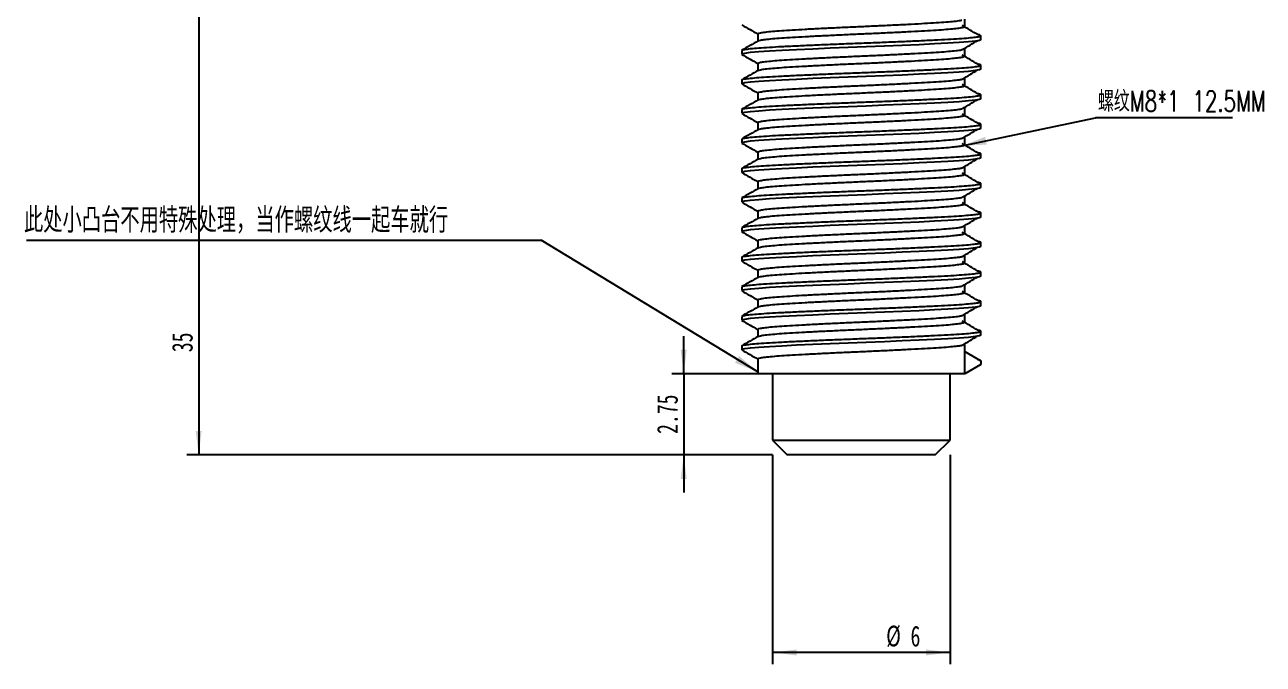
# Model space of a CAD drawing. Header units: millimetres. Extents: x 0 to 1189, y 0 to 841.
# Drawn here: x 217.9 to 427.3, y 375.4 to 483.6 of the extents above; entities that cross this region are included whole.
import ezdxf

# ---------------------------------------------------------------- set-up
doc = ezdxf.new("R2010")
doc.units = ezdxf.units.MM
doc.layers.add('10', color=7, linetype='Continuous')
doc.styles.add('SLDTEXTSTYLE0', font='TXT', dxfattribs={"width": 0.7, "bigfont": 'bigfont'})
doc.styles.add('SLDTEXTSTYLE5', font='TXT', dxfattribs={"width": 0.7})
doc.dimstyles.new('SLDDIMSTYLE0', dxfattribs={"dimtxt": 3.5, "dimasz": 4.08, "dimexe": 0, "dimexo": 0.0625, "dimgap": 0.875, "dimtad": 2, "dimlfac": 0.2, "dimrnd": 1e-09, "dimzin": 12, "dimdsep": 46, "dimtxsty": 'SLDTEXTSTYLE5', "dimsah": 1, "dimcen": 0.09, "dimadec": 0, "dimazin": 3, "dimtfac": 1, "dimtofl": 0, "dimtmove": 0, "dimatfit": 3, "dimfxl": 0, "dimfrac": 2, "dimtolj": 1, "dimtzin": 12, "dimarcsym": 0})
doc.dimstyles.new('SLDDIMSTYLE1', dxfattribs={"dimtxt": 3.5, "dimasz": 4.08, "dimexe": 0, "dimexo": 0.0625, "dimgap": 0.875, "dimtad": 2, "dimlfac": 0.2, "dimrnd": 1e-09, "dimzin": 12, "dimdsep": 46, "dimtxsty": 'SLDTEXTSTYLE5', "dimsah": 1, "dimcen": 0.09, "dimadec": 0, "dimazin": 3, "dimtfac": 1, "dimtmove": 0, "dimatfit": 0, "dimfxl": 0, "dimfrac": 2, "dimtolj": 1, "dimtzin": 12, "dimarcsym": 0})
doc.dimstyles.new('SLDDIMSTYLE3', dxfattribs={"dimtxt": 0.18, "dimasz": 4.08, "dimexe": 0, "dimexo": 0.0625, "dimgap": 0, "dimtad": 0, "dimtih": 1, "dimtoh": 1, "dimdec": 0, "dimrnd": 1e-09, "dimzin": 0, "dimdsep": 46, "dimtxsty": 'Standard', "dimsah": 1, "dimcen": 0.09, "dimadec": 0, "dimazin": 0, "dimtfac": 4.08, "dimtdec": 0, "dimtofl": 0, "dimtmove": 0, "dimatfit": 3, "dimfxl": 0, "dimfrac": 2, "dimtolj": 1, "dimtzin": 0, "dimarcsym": 0})

# ---------------------------------------------------------------- blocks, each defined once
blk = doc.blocks.new('_D')
at = {"layer": '10'}
for p, q in [((344.32, 410.84), (344.32, 375.43)), ((374.32, 410.84), (374.32, 375.43)), ((374.32, 377.43), (344.32, 377.43))]:
    blk.add_line(p, q, dxfattribs=at)
for points in [[(344.32, 377.43), (348.4, 376.92), (348.4, 377.94)], [(374.32, 377.43), (370.24, 377.94), (370.24, 376.92)]]:
    blk.add_solid(points, dxfattribs=at)
at = {"layer": '10', "char_height": 3.5, "attachment_point": 1, "style": 'SLDTEXTSTYLE5'}
for s, insert in [('%%c', (363.53, 381.96)), ('6', (367.64, 381.94))]:
    blk.add_mtext(s, dxfattribs=dict(at, insert=insert))
blk = doc.blocks.new('_D_1')
at = {"layer": '10'}
for p, q in [((329.32, 585.84), (245.32, 585.84)), ((247.32, 585.84), (247.32, 410.84)), ((344.32, 410.84), (245.32, 410.84))]:
    blk.add_line(p, q, dxfattribs=at)
for points in [[(247.32, 585.84), (246.81, 581.76), (247.82, 581.76)], [(247.32, 410.84), (247.82, 414.92), (246.81, 414.92)]]:
    blk.add_solid(points, dxfattribs=at)
at = {"layer": '10', "insert": (242.8, 428.23), "char_height": 3.5, "attachment_point": 1, "rotation": 90, "style": 'SLDTEXTSTYLE5'}
blk.add_mtext('35', dxfattribs=at)
blk = doc.blocks.new('_D_3')
at = {"layer": '10'}
for p, q in [((329.3, 424.59), (329.3, 430.94)), ((341.82, 424.59), (327.3, 424.59)), ((329.3, 424.59), (329.3, 410.84)), ((344.32, 410.84), (327.3, 410.84)), ((329.3, 410.84), (329.3, 404.49))]:
    blk.add_line(p, q, dxfattribs=at)
for points in [[(329.3, 424.59), (329.81, 428.67), (328.79, 428.67)], [(329.3, 410.84), (328.79, 406.76), (329.81, 406.76)]]:
    blk.add_solid(points, dxfattribs=at)
at = {"layer": '10', "insert": (324.79, 414.4), "char_height": 3.5, "attachment_point": 1, "rotation": 90, "style": 'SLDTEXTSTYLE5'}
blk.add_mtext('2.75', dxfattribs=at)
blk = doc.blocks.new('SW_NOTE_0')
at = {"layer": '10', "color": 0}
blk.add_line((23.21, 0), (0, 0), dxfattribs=at)
at = {"layer": '10', "color": 0, "insert": (0.44, 4.56), "char_height": 3.5, "attachment_point": 1, "style": 'SLDTEXTSTYLE0'}
blk.add_mtext('螺纹M8*1 12.5MM', dxfattribs=at)
blk = doc.blocks.new('SW_NOTE_0_3')
at = {"layer": '10', "color": 0}
blk.add_line((-86.98, 0), (0, 0), dxfattribs=at)
at = {"layer": '10', "color": 0, "insert": (-87.44, 5.46), "char_height": 4.2333, "attachment_point": 1, "style": 'SLDTEXTSTYLE0'}
blk.add_mtext('此处小凸台不用特殊处理，当作螺纹线一起车就行', dxfattribs=at)

msp = doc.modelspace()

# ---------------------------------------------------------------- linework, layer by layer
at = {"color": 7, "linetype": 'Continuous', "lineweight": 25}
for p, q in [((376.815, 483.343), (376.815, 484.593)), ((341.815, 482.093), (341.815, 480.872)), ((379.522, 481.155), (379.522, 481.78)), ((379.522, 481.155), (379.522, 481.78)), ((376.815, 478.343), (376.815, 479.593)), ((339.109, 479.28), (339.109, 478.655)), ((341.815, 477.093), (341.815, 475.872)), ((379.522, 476.155), (379.522, 476.78)), ((379.522, 476.155), (379.522, 476.78)), ((339.109, 474.28), (339.109, 473.655)), ((376.815, 473.343), (376.815, 474.593)), ((341.815, 472.093), (341.815, 470.872)), ((379.522, 471.155), (379.522, 471.78)), ((379.522, 471.155), (379.522, 471.78)), ((339.109, 469.28), (339.109, 468.655)), ((376.815, 468.343), (376.815, 469.593)), ((341.815, 467.093), (341.815, 465.872)), ((379.522, 466.155), (379.522, 466.78)), ((379.522, 466.155), (379.522, 466.78)), ((339.109, 464.28), (339.109, 463.655)), ((376.815, 463.343), (376.815, 464.593)), ((341.815, 462.093), (341.815, 460.872)), ((379.522, 461.155), (379.522, 461.78)), ((379.522, 461.155), (379.522, 461.78)), ((339.109, 459.28), (339.109, 458.655)), ((376.815, 458.343), (376.815, 459.593)), ((341.815, 457.093), (341.815, 455.872)), ((379.522, 456.155), (379.522, 456.78)), ((379.522, 456.155), (379.522, 456.78)), ((339.109, 454.28), (339.109, 453.655)), ((376.815, 453.343), (376.815, 454.593)), ((341.815, 452.093), (341.815, 450.872)), ((379.522, 451.155), (379.522, 451.78)), ((379.522, 451.155), (379.522, 451.78)), ((339.109, 449.28), (339.109, 448.655)), ((376.815, 448.343), (376.815, 449.593)), ((341.815, 447.093), (341.815, 445.872)), ((379.522, 446.155), (379.522, 446.78)), ((379.522, 446.155), (379.522, 446.78)), ((339.109, 444.28), (339.109, 443.655)), ((376.815, 443.343), (376.815, 444.593)), ((341.815, 442.093), (341.815, 440.872)), ((379.522, 441.155), (379.522, 441.78)), ((379.522, 441.155), (379.522, 441.78)), ((339.109, 439.28), (339.109, 438.655)), ((376.815, 438.343), (376.815, 439.593)), ((341.815, 437.093), (341.815, 435.872)), ((379.522, 436.155), (379.522, 436.78)), ((379.522, 436.155), (379.522, 436.78)), ((339.109, 434.28), (339.109, 433.655)), ((376.815, 433.343), (376.815, 434.593)), ((341.815, 432.093), (341.815, 430.872)), ((379.522, 431.155), (379.522, 431.78)), ((379.522, 431.155), (379.522, 431.78)), ((339.109, 429.28), (339.109, 428.655)), ((376.815, 428.343), (376.815, 429.593)), ((341.815, 427.093), (341.815, 424.593)), ((376.815, 428.343), (379.522, 426.78)), ((376.815, 424.593), (376.815, 428.343)), ((379.522, 426.155), (376.815, 424.593)), ((379.522, 426.78), (379.522, 426.155)), ((376.815, 424.593), (341.815, 424.593)), ((344.315, 424.593), (344.315, 413.343)), ((374.315, 413.343), (374.315, 424.593)), ((344.315, 413.343), (346.815, 410.843)), ((344.315, 413.343), (374.315, 413.343)), ((371.815, 410.843), (374.315, 413.343)), ((371.815, 410.843), (346.815, 410.843))]:
    msp.add_line(p, q, dxfattribs=at)
at = {"color": 7, "linetype": 'Continuous', "lineweight": 25, "flags": 128}
for points in [[(339.166, 478.655), (339.171, 478.715), (339.648, 478.837), (340.599, 478.963), (342.001, 479.089), (343.795, 479.211), (345.912, 479.326), (348.369, 479.447), (351.121, 479.572), (354.075, 479.699), (357.124, 479.822), (360.164, 479.937), (363.22, 480.057), (366.229, 480.182), (369.082, 480.309), (371.679, 480.432), (373.942, 480.548), (375.884, 480.667), (377.467, 480.792), (378.622, 480.919), (379.309, 481.043), (379.522, 481.155), (379.522, 481.155)], [(339.166, 473.655), (339.171, 473.715), (339.648, 473.837), (340.599, 473.963), (342.001, 474.089), (343.795, 474.211), (345.912, 474.326), (348.369, 474.447), (351.121, 474.572), (354.075, 474.699), (357.124, 474.822), (360.164, 474.937), (363.22, 475.057), (366.229, 475.182), (369.082, 475.309), (371.679, 475.432), (373.942, 475.548), (375.884, 475.667), (377.467, 475.792), (378.622, 475.919), (379.309, 476.043), (379.522, 476.155), (379.522, 476.155)], [(339.166, 468.655), (339.171, 468.715), (339.648, 468.837), (340.599, 468.963), (342.001, 469.089), (343.795, 469.211), (345.912, 469.326), (348.369, 469.447), (351.121, 469.572), (354.075, 469.699), (357.124, 469.822), (360.164, 469.937), (363.22, 470.057), (366.229, 470.182), (369.082, 470.309), (371.679, 470.432), (373.942, 470.548), (375.884, 470.667), (377.467, 470.792), (378.622, 470.919), (379.309, 471.043), (379.522, 471.155), (379.522, 471.155)], [(339.166, 463.655), (339.171, 463.715), (339.648, 463.837), (340.599, 463.963), (342.001, 464.089), (343.795, 464.211), (345.912, 464.326), (348.369, 464.447), (351.121, 464.572), (354.075, 464.699), (357.124, 464.822), (360.164, 464.937), (363.22, 465.057), (366.229, 465.182), (369.082, 465.309), (371.679, 465.432), (373.942, 465.548), (375.884, 465.667), (377.467, 465.792), (378.622, 465.919), (379.309, 466.043), (379.522, 466.155), (379.522, 466.155)], [(339.166, 458.655), (339.171, 458.715), (339.648, 458.837), (340.599, 458.963), (342.001, 459.089), (343.795, 459.211), (345.912, 459.326), (348.369, 459.447), (351.121, 459.572), (354.075, 459.699), (357.124, 459.822), (360.164, 459.937), (363.22, 460.057), (366.229, 460.182), (369.082, 460.309), (371.679, 460.432), (373.942, 460.548), (375.884, 460.667), (377.467, 460.792), (378.622, 460.919), (379.309, 461.043), (379.522, 461.155), (379.522, 461.155)], [(339.166, 453.655), (339.171, 453.715), (339.648, 453.837), (340.599, 453.963), (342.001, 454.089), (343.795, 454.211), (345.912, 454.326), (348.369, 454.447), (351.121, 454.572), (354.075, 454.699), (357.124, 454.822), (360.164, 454.937), (363.22, 455.057), (366.229, 455.182), (369.082, 455.309), (371.679, 455.432), (373.942, 455.548), (375.884, 455.667), (377.467, 455.792), (378.622, 455.919), (379.309, 456.043), (379.522, 456.155), (379.522, 456.155)], [(339.166, 448.655), (339.171, 448.715), (339.648, 448.837), (340.599, 448.963), (342.001, 449.089), (343.795, 449.211), (345.912, 449.326), (348.369, 449.447), (351.121, 449.572), (354.075, 449.699), (357.124, 449.822), (360.164, 449.937), (363.22, 450.057), (366.229, 450.182), (369.082, 450.309), (371.679, 450.432), (373.942, 450.548), (375.884, 450.667), (377.467, 450.792), (378.622, 450.919), (379.309, 451.043), (379.522, 451.155), (379.522, 451.155)], [(339.166, 443.655), (339.171, 443.715), (339.648, 443.837), (340.599, 443.963), (342.001, 444.089), (343.795, 444.211), (345.912, 444.326), (348.369, 444.447), (351.121, 444.572), (354.075, 444.699), (357.124, 444.822), (360.164, 444.937), (363.22, 445.057), (366.229, 445.182), (369.082, 445.309), (371.679, 445.432), (373.942, 445.548), (375.884, 445.667), (377.467, 445.792), (378.622, 445.919), (379.309, 446.043), (379.522, 446.155), (379.522, 446.155)], [(339.166, 438.655), (339.171, 438.715), (339.648, 438.837), (340.599, 438.963), (342.001, 439.089), (343.795, 439.211), (345.912, 439.326), (348.369, 439.447), (351.121, 439.572), (354.075, 439.699), (357.124, 439.822), (360.164, 439.937), (363.22, 440.057), (366.229, 440.182), (369.082, 440.309), (371.679, 440.432), (373.942, 440.548), (375.884, 440.667), (377.467, 440.792), (378.622, 440.919), (379.309, 441.043), (379.522, 441.155), (379.522, 441.155)], [(339.166, 433.655), (339.171, 433.715), (339.648, 433.837), (340.599, 433.963), (342.001, 434.089), (343.795, 434.211), (345.912, 434.326), (348.369, 434.447), (351.121, 434.572), (354.075, 434.699), (357.124, 434.822), (360.164, 434.937), (363.22, 435.057), (366.229, 435.182), (369.082, 435.309), (371.679, 435.432), (373.942, 435.548), (375.884, 435.667), (377.467, 435.792), (378.622, 435.919), (379.309, 436.043), (379.522, 436.155), (379.522, 436.155)], [(339.166, 428.655), (339.171, 428.715), (339.648, 428.837), (340.599, 428.963), (342.001, 429.089), (343.795, 429.211), (345.912, 429.326), (348.369, 429.447), (351.121, 429.572), (354.075, 429.699), (357.124, 429.822), (360.164, 429.937), (363.22, 430.057), (366.229, 430.182), (369.082, 430.309), (371.679, 430.432), (373.942, 430.548), (375.884, 430.667), (377.467, 430.792), (378.622, 430.919), (379.309, 431.043), (379.522, 431.155), (379.522, 431.155)]]:
    msp.add_lwpolyline(points, dxfattribs=at)
at = {"color": 7, "linetype": 'Continuous', "lineweight": 25}
for points, knots in [([(339.151, 483.606), (339.604, 483.344), (340.492, 482.83), (341.38, 482.316), (341.815, 482.064)], [0, 0, 0, 0, 0.50927389, 1, 1, 1, 1]), ([(341.865, 482.093), (341.856, 482.113), (341.83, 482.171), (342.23, 482.274), (343.038, 482.4), (344.256, 482.526), (345.812, 482.649), (347.672, 482.763), (349.808, 482.884), (352.192, 483.01), (354.75, 483.136), (357.393, 483.26), (360.063, 483.374), (362.723, 483.494), (365.33, 483.62), (367.801, 483.746), (370.051, 483.87), (372.035, 483.986), (373.734, 484.105), (375.087, 484.229), (375.968, 484.335), (376.235, 484.396), (376.321, 484.416)], [0, 0, 0, 0, 0.0268527, 0.0793711, 0.1325476, 0.1857499, 0.2383433, 0.2899804, 0.3423791, 0.3955095, 0.4487426, 0.5014415, 0.5531271, 0.6053976, 0.6584729, 0.7117275, 0.7645234, 0.8162937, 0.8684279, 0.9214389, 0.9747058, 1, 1, 1, 1]), ([(339.17, 479.33), (339.17, 479.333), (339.167, 479.376), (339.604, 479.462), (340.516, 479.588), (341.928, 479.714), (343.723, 479.836), (345.872, 479.951), (348.338, 480.072), (351.09, 480.197), (354.044, 480.324), (357.095, 480.447), (360.179, 480.562), (363.25, 480.682), (366.26, 480.807), (369.113, 480.934), (371.711, 481.058), (374.003, 481.173), (375.959, 481.292), (377.543, 481.417), (378.696, 481.544), (379.379, 481.666), (379.581, 481.782), (379.455, 481.875), (379.086, 481.935), (378.97, 481.954)], [0, 0, 0, 0, 0.0040824, 0.0505105, 0.0975198, 0.1445518, 0.1910463, 0.2366961, 0.2830184, 0.3299871, 0.3770463, 0.4236339, 0.4693265, 0.5155357, 0.5624556, 0.6095339, 0.656207, 0.7019745, 0.7480633, 0.7949264, 0.8420156, 0.8887665, 0.9328303, 0.9787474, 1, 1, 1, 1]), ([(341.869, 480.9), (341.869, 480.901), (341.87, 480.941), (342.247, 481.024), (343.033, 481.15), (344.257, 481.276), (345.811, 481.399), (347.672, 481.513), (349.808, 481.634), (352.192, 481.76), (354.75, 481.886), (357.393, 482.01), (360.063, 482.124), (362.723, 482.244), (365.33, 482.37), (367.801, 482.496), (370.051, 482.62), (372.036, 482.736), (373.73, 482.854), (375.102, 482.98), (376.096, 483.106), (376.706, 483.229), (376.78, 483.306), (376.815, 483.343)], [0, 0, 0, 0, 0.00112067, 0.05105451, 0.10161416, 0.15219819, 0.20220344, 0.25129939, 0.30111938, 0.35163519, 0.40224852, 0.4523541, 0.50149614, 0.55119432, 0.60165764, 0.65229149, 0.70248915, 0.75171181, 0.80128035, 0.85168256, 0.90232815, 0.95260955, 1, 1, 1, 1]), ([(379.028, 481.954), (378.585, 482.215), (377.699, 482.737), (376.814, 483.259), (376.371, 483.52)], [0, 0, 0, 0, 0.5000124, 1, 1, 1, 1]), ([(341.864, 480.9), (341.412, 480.638), (340.508, 480.115), (339.604, 479.591), (339.151, 479.33)], [0, 0, 0, 0, 0.4999353, 1, 1, 1, 1]), ([(341.865, 477.093), (341.856, 477.113), (341.83, 477.171), (342.23, 477.274), (343.038, 477.4), (344.256, 477.526), (345.812, 477.649), (347.672, 477.763), (349.808, 477.884), (352.192, 478.01), (354.75, 478.136), (357.393, 478.26), (360.063, 478.374), (362.723, 478.494), (365.33, 478.62), (367.801, 478.746), (370.051, 478.87), (372.035, 478.986), (373.734, 479.105), (375.087, 479.229), (375.968, 479.335), (376.235, 479.396), (376.321, 479.416)], [0, 0, 0, 0, 0.0268527, 0.0793711, 0.1325476, 0.1857499, 0.2383433, 0.2899804, 0.3423791, 0.3955095, 0.4487426, 0.5014415, 0.5531271, 0.6053976, 0.6584729, 0.7117275, 0.7645234, 0.8162937, 0.8684279, 0.9214389, 0.9747058, 1, 1, 1, 1]), ([(376.371, 479.416), (376.814, 479.677), (377.699, 480.199), (378.585, 480.721), (379.028, 480.982)], [0, 0, 0, 0, 0.4999876, 1, 1, 1, 1]), ([(339.151, 478.606), (339.604, 478.344), (340.492, 477.83), (341.38, 477.316), (341.815, 477.064)], [0, 0, 0, 0, 0.5092739, 1, 1, 1, 1]), ([(341.869, 475.9), (341.869, 475.901), (341.87, 475.941), (342.247, 476.024), (343.033, 476.15), (344.257, 476.276), (345.811, 476.399), (347.672, 476.513), (349.808, 476.634), (352.192, 476.76), (354.75, 476.886), (357.393, 477.01), (360.063, 477.124), (362.723, 477.244), (365.33, 477.37), (367.801, 477.496), (370.051, 477.62), (372.036, 477.736), (373.73, 477.854), (375.102, 477.98), (376.096, 478.106), (376.706, 478.229), (376.78, 478.306), (376.815, 478.343)], [0, 0, 0, 0, 0.00112067, 0.05105451, 0.10161416, 0.15219819, 0.20220344, 0.25129939, 0.30111938, 0.35163519, 0.40224852, 0.4523541, 0.50149614, 0.55119432, 0.60165764, 0.65229149, 0.70248915, 0.75171181, 0.80128035, 0.85168256, 0.90232815, 0.95260955, 1, 1, 1, 1]), ([(379.028, 476.954), (378.585, 477.215), (377.699, 477.737), (376.814, 478.259), (376.371, 478.52)], [0, 0, 0, 0, 0.5000124, 1, 1, 1, 1]), ([(341.864, 475.9), (341.412, 475.638), (340.508, 475.115), (339.604, 474.591), (339.151, 474.33)], [0, 0, 0, 0, 0.4999353, 1, 1, 1, 1]), ([(339.17, 474.33), (339.17, 474.333), (339.167, 474.376), (339.604, 474.462), (340.516, 474.588), (341.928, 474.714), (343.723, 474.836), (345.872, 474.951), (348.338, 475.072), (351.09, 475.197), (354.044, 475.324), (357.095, 475.447), (360.179, 475.562), (363.25, 475.682), (366.26, 475.807), (369.113, 475.934), (371.711, 476.058), (374.003, 476.173), (375.959, 476.292), (377.543, 476.417), (378.696, 476.544), (379.379, 476.666), (379.581, 476.782), (379.455, 476.875), (379.086, 476.935), (378.97, 476.954)], [0, 0, 0, 0, 0.0040824, 0.0505105, 0.0975198, 0.1445518, 0.1910463, 0.2366961, 0.2830184, 0.3299871, 0.3770463, 0.4236339, 0.4693265, 0.5155357, 0.5624556, 0.6095339, 0.656207, 0.7019745, 0.7480633, 0.7949264, 0.8420156, 0.8887665, 0.9328303, 0.9787474, 1, 1, 1, 1]), ([(376.371, 474.416), (376.814, 474.677), (377.699, 475.199), (378.585, 475.721), (379.028, 475.982)], [0, 0, 0, 0, 0.4999876, 1, 1, 1, 1]), ([(339.151, 473.606), (339.604, 473.344), (340.492, 472.83), (341.38, 472.316), (341.815, 472.064)], [0, 0, 0, 0, 0.5092739, 1, 1, 1, 1]), ([(341.865, 472.093), (341.856, 472.113), (341.83, 472.171), (342.23, 472.274), (343.038, 472.4), (344.256, 472.526), (345.812, 472.649), (347.672, 472.763), (349.808, 472.884), (352.192, 473.01), (354.75, 473.136), (357.393, 473.26), (360.063, 473.374), (362.723, 473.494), (365.33, 473.62), (367.801, 473.746), (370.051, 473.87), (372.035, 473.986), (373.734, 474.105), (375.087, 474.229), (375.968, 474.335), (376.235, 474.396), (376.321, 474.416)], [0, 0, 0, 0, 0.0268527, 0.0793711, 0.1325476, 0.1857499, 0.2383433, 0.2899804, 0.3423791, 0.3955095, 0.4487426, 0.5014415, 0.5531271, 0.6053976, 0.6584729, 0.7117275, 0.7645234, 0.8162937, 0.8684279, 0.9214389, 0.9747058, 1, 1, 1, 1]), ([(341.869, 470.9), (341.869, 470.901), (341.87, 470.941), (342.247, 471.024), (343.033, 471.15), (344.257, 471.276), (345.811, 471.399), (347.672, 471.513), (349.808, 471.634), (352.192, 471.76), (354.75, 471.886), (357.393, 472.01), (360.063, 472.124), (362.723, 472.244), (365.33, 472.37), (367.801, 472.496), (370.051, 472.62), (372.036, 472.736), (373.73, 472.854), (375.102, 472.98), (376.096, 473.106), (376.706, 473.229), (376.78, 473.306), (376.815, 473.343)], [0, 0, 0, 0, 0.00112067, 0.05105451, 0.10161416, 0.15219819, 0.20220344, 0.25129939, 0.30111938, 0.35163519, 0.40224852, 0.4523541, 0.50149614, 0.55119432, 0.60165764, 0.65229149, 0.70248915, 0.75171181, 0.80128035, 0.85168256, 0.90232815, 0.95260955, 1, 1, 1, 1]), ([(379.028, 471.954), (378.585, 472.215), (377.699, 472.737), (376.814, 473.259), (376.371, 473.52)], [0, 0, 0, 0, 0.5000124, 1, 1, 1, 1]), ([(339.17, 469.33), (339.17, 469.333), (339.167, 469.376), (339.604, 469.462), (340.516, 469.588), (341.928, 469.714), (343.723, 469.836), (345.872, 469.951), (348.338, 470.072), (351.09, 470.197), (354.044, 470.324), (357.095, 470.447), (360.179, 470.562), (363.25, 470.682), (366.26, 470.807), (369.113, 470.934), (371.711, 471.058), (374.003, 471.173), (375.959, 471.292), (377.543, 471.417), (378.696, 471.544), (379.379, 471.666), (379.581, 471.782), (379.455, 471.875), (379.086, 471.935), (378.97, 471.954)], [0, 0, 0, 0, 0.0040824, 0.0505105, 0.0975198, 0.1445518, 0.1910463, 0.2366961, 0.2830184, 0.3299871, 0.3770463, 0.4236339, 0.4693265, 0.5155357, 0.5624556, 0.6095339, 0.656207, 0.7019745, 0.7480633, 0.7949264, 0.8420156, 0.8887665, 0.9328303, 0.9787474, 1, 1, 1, 1]), ([(341.864, 470.9), (341.412, 470.638), (340.508, 470.115), (339.604, 469.591), (339.151, 469.33)], [0, 0, 0, 0, 0.4999353, 1, 1, 1, 1]), ([(341.865, 467.093), (341.856, 467.113), (341.83, 467.171), (342.23, 467.274), (343.038, 467.4), (344.256, 467.526), (345.812, 467.649), (347.672, 467.763), (349.808, 467.884), (352.192, 468.01), (354.75, 468.136), (357.393, 468.26), (360.063, 468.374), (362.723, 468.494), (365.33, 468.62), (367.801, 468.746), (370.051, 468.87), (372.035, 468.986), (373.734, 469.105), (375.087, 469.229), (375.968, 469.335), (376.235, 469.396), (376.321, 469.416)], [0, 0, 0, 0, 0.0268527, 0.0793711, 0.1325476, 0.1857499, 0.2383433, 0.2899804, 0.3423791, 0.3955095, 0.4487426, 0.5014415, 0.5531271, 0.6053976, 0.6584729, 0.7117275, 0.7645234, 0.8162937, 0.8684279, 0.9214389, 0.9747058, 1, 1, 1, 1]), ([(376.371, 469.416), (376.814, 469.677), (377.699, 470.199), (378.585, 470.721), (379.028, 470.982)], [0, 0, 0, 0, 0.4999876, 1, 1, 1, 1]), ([(339.151, 468.606), (339.604, 468.344), (340.492, 467.83), (341.38, 467.316), (341.815, 467.064)], [0, 0, 0, 0, 0.5092739, 1, 1, 1, 1]), ([(339.17, 464.33), (339.17, 464.333), (339.167, 464.376), (339.604, 464.462), (340.516, 464.588), (341.928, 464.714), (343.723, 464.836), (345.872, 464.951), (348.338, 465.072), (351.09, 465.197), (354.044, 465.324), (357.095, 465.447), (360.179, 465.562), (363.25, 465.682), (366.26, 465.807), (369.113, 465.934), (371.711, 466.058), (374.003, 466.173), (375.959, 466.292), (377.543, 466.417), (378.696, 466.544), (379.379, 466.666), (379.581, 466.782), (379.455, 466.875), (379.086, 466.935), (378.97, 466.954)], [0, 0, 0, 0, 0.0040824, 0.0505105, 0.0975198, 0.1445518, 0.1910463, 0.2366961, 0.2830184, 0.3299871, 0.3770463, 0.4236339, 0.4693265, 0.5155357, 0.5624556, 0.6095339, 0.656207, 0.7019745, 0.7480633, 0.7949264, 0.8420156, 0.8887665, 0.9328303, 0.9787474, 1, 1, 1, 1]), ([(341.869, 465.9), (341.869, 465.901), (341.87, 465.941), (342.247, 466.024), (343.033, 466.15), (344.257, 466.276), (345.811, 466.399), (347.672, 466.513), (349.808, 466.634), (352.192, 466.76), (354.75, 466.886), (357.393, 467.01), (360.063, 467.124), (362.723, 467.244), (365.33, 467.37), (367.801, 467.496), (370.051, 467.62), (372.036, 467.736), (373.73, 467.854), (375.102, 467.98), (376.096, 468.106), (376.706, 468.229), (376.78, 468.306), (376.815, 468.343)], [0, 0, 0, 0, 0.00112067, 0.05105451, 0.10161416, 0.15219819, 0.20220344, 0.25129939, 0.30111938, 0.35163519, 0.40224852, 0.4523541, 0.50149614, 0.55119432, 0.60165764, 0.65229149, 0.70248915, 0.75171181, 0.80128035, 0.85168256, 0.90232815, 0.95260955, 1, 1, 1, 1]), ([(379.028, 466.954), (378.585, 467.215), (377.699, 467.737), (376.814, 468.259), (376.371, 468.52)], [0, 0, 0, 0, 0.5000124, 1, 1, 1, 1]), ([(341.864, 465.9), (341.412, 465.638), (340.508, 465.115), (339.604, 464.591), (339.151, 464.33)], [0, 0, 0, 0, 0.4999353, 1, 1, 1, 1]), ([(376.371, 464.416), (376.814, 464.677), (377.699, 465.199), (378.585, 465.721), (379.028, 465.982)], [0, 0, 0, 0, 0.4999876, 1, 1, 1, 1]), ([(339.151, 463.606), (339.604, 463.344), (340.492, 462.83), (341.38, 462.316), (341.815, 462.064)], [0, 0, 0, 0, 0.5092739, 1, 1, 1, 1]), ([(341.865, 462.093), (341.856, 462.113), (341.83, 462.171), (342.23, 462.274), (343.038, 462.4), (344.256, 462.526), (345.812, 462.649), (347.672, 462.763), (349.808, 462.884), (352.192, 463.01), (354.75, 463.136), (357.393, 463.26), (360.063, 463.374), (362.723, 463.494), (365.33, 463.62), (367.801, 463.746), (370.051, 463.87), (372.035, 463.986), (373.734, 464.105), (375.087, 464.229), (375.968, 464.335), (376.235, 464.396), (376.321, 464.416)], [0, 0, 0, 0, 0.0268527, 0.0793711, 0.1325476, 0.1857499, 0.2383433, 0.2899804, 0.3423791, 0.3955095, 0.4487426, 0.5014415, 0.5531271, 0.6053976, 0.6584729, 0.7117275, 0.7645234, 0.8162937, 0.8684279, 0.9214389, 0.9747058, 1, 1, 1, 1]), ([(341.869, 460.9), (341.869, 460.901), (341.87, 460.941), (342.247, 461.024), (343.033, 461.15), (344.257, 461.276), (345.811, 461.399), (347.672, 461.513), (349.808, 461.634), (352.192, 461.76), (354.75, 461.886), (357.393, 462.01), (360.063, 462.124), (362.723, 462.244), (365.33, 462.37), (367.801, 462.496), (370.051, 462.62), (372.036, 462.736), (373.73, 462.854), (375.102, 462.98), (376.096, 463.106), (376.706, 463.229), (376.78, 463.306), (376.815, 463.343)], [0, 0, 0, 0, 0.00112067, 0.05105451, 0.10161416, 0.15219819, 0.20220344, 0.25129939, 0.30111938, 0.35163519, 0.40224852, 0.4523541, 0.50149614, 0.55119432, 0.60165764, 0.65229149, 0.70248915, 0.75171181, 0.80128035, 0.85168256, 0.90232815, 0.95260955, 1, 1, 1, 1]), ([(379.028, 461.954), (378.585, 462.215), (377.699, 462.737), (376.814, 463.259), (376.371, 463.52)], [0, 0, 0, 0, 0.5000124, 1, 1, 1, 1]), ([(341.864, 460.9), (341.412, 460.638), (340.508, 460.115), (339.604, 459.591), (339.151, 459.33)], [0, 0, 0, 0, 0.4999353, 1, 1, 1, 1]), ([(339.17, 459.33), (339.17, 459.333), (339.167, 459.376), (339.604, 459.462), (340.516, 459.588), (341.928, 459.714), (343.723, 459.836), (345.872, 459.951), (348.338, 460.072), (351.09, 460.197), (354.044, 460.324), (357.095, 460.447), (360.179, 460.562), (363.25, 460.682), (366.26, 460.807), (369.113, 460.934), (371.711, 461.058), (374.003, 461.173), (375.959, 461.292), (377.543, 461.417), (378.696, 461.544), (379.379, 461.666), (379.581, 461.782), (379.455, 461.875), (379.086, 461.935), (378.97, 461.954)], [0, 0, 0, 0, 0.0040824, 0.0505105, 0.0975198, 0.1445518, 0.1910463, 0.2366961, 0.2830184, 0.3299871, 0.3770463, 0.4236339, 0.4693265, 0.5155357, 0.5624556, 0.6095339, 0.656207, 0.7019745, 0.7480633, 0.7949264, 0.8420156, 0.8887665, 0.9328303, 0.9787474, 1, 1, 1, 1]), ([(376.371, 459.416), (376.814, 459.677), (377.699, 460.199), (378.585, 460.721), (379.028, 460.982)], [0, 0, 0, 0, 0.4999876, 1, 1, 1, 1]), ([(339.151, 458.606), (339.604, 458.344), (340.492, 457.83), (341.38, 457.316), (341.815, 457.064)], [0, 0, 0, 0, 0.5092739, 1, 1, 1, 1]), ([(341.865, 457.093), (341.856, 457.113), (341.83, 457.171), (342.23, 457.274), (343.038, 457.4), (344.256, 457.526), (345.812, 457.649), (347.672, 457.763), (349.808, 457.884), (352.192, 458.01), (354.75, 458.136), (357.393, 458.26), (360.063, 458.374), (362.723, 458.494), (365.33, 458.62), (367.801, 458.746), (370.051, 458.87), (372.035, 458.986), (373.734, 459.105), (375.087, 459.229), (375.968, 459.335), (376.235, 459.396), (376.321, 459.416)], [0, 0, 0, 0, 0.02685271, 0.07937107, 0.13254764, 0.18574986, 0.23834333, 0.28998044, 0.34237906, 0.39550953, 0.44874255, 0.50144154, 0.55312713, 0.60539765, 0.6584729, 0.71172751, 0.76452335, 0.81629373, 0.86842789, 0.92143887, 0.97470583, 1, 1, 1, 1]), ([(379.028, 456.954), (378.585, 457.215), (377.699, 457.737), (376.814, 458.259), (376.371, 458.52)], [0, 0, 0, 0, 0.5000124, 1, 1, 1, 1]), ([(339.17, 454.33), (339.17, 454.333), (339.167, 454.376), (339.604, 454.462), (340.516, 454.588), (341.928, 454.714), (343.723, 454.836), (345.872, 454.951), (348.338, 455.072), (351.09, 455.197), (354.044, 455.324), (357.095, 455.447), (360.179, 455.562), (363.25, 455.682), (366.26, 455.807), (369.113, 455.934), (371.711, 456.058), (374.003, 456.173), (375.959, 456.292), (377.543, 456.417), (378.696, 456.544), (379.379, 456.666), (379.581, 456.782), (379.455, 456.875), (379.086, 456.935), (378.97, 456.954)], [0, 0, 0, 0, 0.0040824, 0.0505105, 0.0975198, 0.1445518, 0.1910463, 0.2366961, 0.2830184, 0.3299871, 0.3770463, 0.4236339, 0.4693265, 0.5155357, 0.5624556, 0.6095339, 0.656207, 0.7019745, 0.7480633, 0.7949264, 0.8420156, 0.8887665, 0.9328303, 0.9787474, 1, 1, 1, 1]), ([(341.869, 455.9), (341.869, 455.901), (341.87, 455.941), (342.247, 456.024), (343.033, 456.15), (344.257, 456.276), (345.811, 456.399), (347.672, 456.513), (349.808, 456.634), (352.192, 456.76), (354.75, 456.886), (357.393, 457.01), (360.063, 457.124), (362.723, 457.244), (365.33, 457.37), (367.801, 457.496), (370.051, 457.62), (372.036, 457.736), (373.73, 457.854), (375.102, 457.98), (376.096, 458.106), (376.706, 458.229), (376.78, 458.306), (376.815, 458.343)], [0, 0, 0, 0, 0.0011207, 0.0510545, 0.1016142, 0.1521982, 0.2022034, 0.2512994, 0.3011194, 0.3516352, 0.4022485, 0.4523541, 0.5014961, 0.5511943, 0.6016576, 0.6522915, 0.7024892, 0.7517118, 0.8012804, 0.8516826, 0.9023281, 0.9526096, 1, 1, 1, 1]), ([(341.864, 455.9), (341.412, 455.638), (340.508, 455.115), (339.604, 454.591), (339.151, 454.33)], [0, 0, 0, 0, 0.4999353, 1, 1, 1, 1]), ([(341.865, 452.093), (341.856, 452.113), (341.83, 452.171), (342.23, 452.274), (343.038, 452.4), (344.256, 452.526), (345.812, 452.649), (347.672, 452.763), (349.808, 452.884), (352.192, 453.01), (354.75, 453.136), (357.393, 453.26), (360.063, 453.374), (362.723, 453.494), (365.33, 453.62), (367.801, 453.746), (370.051, 453.87), (372.035, 453.986), (373.734, 454.105), (375.087, 454.229), (375.968, 454.335), (376.235, 454.396), (376.321, 454.416)], [0, 0, 0, 0, 0.0268527, 0.0793711, 0.1325476, 0.1857499, 0.2383433, 0.2899804, 0.3423791, 0.3955095, 0.4487426, 0.5014415, 0.5531271, 0.6053976, 0.6584729, 0.7117275, 0.7645234, 0.8162937, 0.8684279, 0.9214389, 0.9747058, 1, 1, 1, 1]), ([(376.371, 454.416), (376.814, 454.677), (377.699, 455.199), (378.585, 455.721), (379.028, 455.982)], [0, 0, 0, 0, 0.4999876, 1, 1, 1, 1]), ([(339.151, 453.606), (339.604, 453.344), (340.492, 452.83), (341.38, 452.316), (341.815, 452.064)], [0, 0, 0, 0, 0.5092739, 1, 1, 1, 1]), ([(341.869, 450.9), (341.869, 450.901), (341.87, 450.941), (342.247, 451.024), (343.033, 451.15), (344.257, 451.276), (345.811, 451.399), (347.672, 451.513), (349.808, 451.634), (352.192, 451.76), (354.75, 451.886), (357.393, 452.01), (360.063, 452.124), (362.723, 452.244), (365.33, 452.37), (367.801, 452.496), (370.051, 452.62), (372.036, 452.736), (373.73, 452.854), (375.102, 452.98), (376.096, 453.106), (376.706, 453.229), (376.78, 453.306), (376.815, 453.343)], [0, 0, 0, 0, 0.0011207, 0.0510545, 0.1016142, 0.1521982, 0.2022034, 0.2512994, 0.3011194, 0.3516352, 0.4022485, 0.4523541, 0.5014961, 0.5511943, 0.6016576, 0.6522915, 0.7024892, 0.7517118, 0.8012804, 0.8516826, 0.9023281, 0.9526096, 1, 1, 1, 1]), ([(379.028, 451.954), (378.585, 452.215), (377.699, 452.737), (376.814, 453.259), (376.371, 453.52)], [0, 0, 0, 0, 0.5000124, 1, 1, 1, 1]), ([(341.864, 450.9), (341.412, 450.638), (340.508, 450.115), (339.604, 449.591), (339.151, 449.33)], [0, 0, 0, 0, 0.4999353, 1, 1, 1, 1]), ([(339.17, 449.33), (339.17, 449.333), (339.167, 449.376), (339.604, 449.462), (340.516, 449.588), (341.928, 449.714), (343.723, 449.836), (345.872, 449.951), (348.338, 450.072), (351.09, 450.197), (354.044, 450.324), (357.095, 450.447), (360.179, 450.562), (363.25, 450.682), (366.26, 450.807), (369.113, 450.934), (371.711, 451.058), (374.003, 451.173), (375.959, 451.292), (377.543, 451.417), (378.696, 451.544), (379.379, 451.666), (379.581, 451.782), (379.455, 451.875), (379.086, 451.935), (378.97, 451.954)], [0, 0, 0, 0, 0.0040824, 0.0505105, 0.0975198, 0.1445518, 0.1910463, 0.2366961, 0.2830184, 0.3299871, 0.3770463, 0.4236339, 0.4693265, 0.5155357, 0.5624556, 0.6095339, 0.656207, 0.7019745, 0.7480633, 0.7949264, 0.8420156, 0.8887665, 0.9328303, 0.9787474, 1, 1, 1, 1]), ([(376.371, 449.416), (376.814, 449.677), (377.699, 450.199), (378.585, 450.721), (379.028, 450.982)], [0, 0, 0, 0, 0.4999876, 1, 1, 1, 1]), ([(339.151, 448.606), (339.604, 448.344), (340.492, 447.83), (341.38, 447.316), (341.815, 447.064)], [0, 0, 0, 0, 0.5092739, 1, 1, 1, 1]), ([(341.865, 447.093), (341.856, 447.113), (341.83, 447.171), (342.23, 447.274), (343.038, 447.4), (344.256, 447.526), (345.812, 447.649), (347.672, 447.763), (349.808, 447.884), (352.192, 448.01), (354.75, 448.136), (357.393, 448.26), (360.063, 448.374), (362.723, 448.494), (365.33, 448.62), (367.801, 448.746), (370.051, 448.87), (372.035, 448.986), (373.734, 449.105), (375.087, 449.229), (375.968, 449.335), (376.235, 449.396), (376.321, 449.416)], [0, 0, 0, 0, 0.0268527, 0.0793711, 0.1325476, 0.1857499, 0.2383433, 0.2899804, 0.3423791, 0.3955095, 0.4487426, 0.5014415, 0.5531271, 0.6053976, 0.6584729, 0.7117275, 0.7645234, 0.8162937, 0.8684279, 0.9214389, 0.9747058, 1, 1, 1, 1]), ([(341.869, 445.9), (341.869, 445.901), (341.87, 445.941), (342.247, 446.024), (343.033, 446.15), (344.257, 446.276), (345.811, 446.399), (347.672, 446.513), (349.808, 446.634), (352.192, 446.76), (354.75, 446.886), (357.393, 447.01), (360.063, 447.124), (362.723, 447.244), (365.33, 447.37), (367.801, 447.496), (370.051, 447.62), (372.036, 447.736), (373.73, 447.854), (375.102, 447.98), (376.096, 448.106), (376.706, 448.229), (376.78, 448.306), (376.815, 448.343)], [0, 0, 0, 0, 0.0011207, 0.0510545, 0.1016142, 0.1521982, 0.2022034, 0.2512994, 0.3011194, 0.3516352, 0.4022485, 0.4523541, 0.5014961, 0.5511943, 0.6016576, 0.6522915, 0.7024892, 0.7517118, 0.8012804, 0.8516826, 0.9023281, 0.9526096, 1, 1, 1, 1]), ([(379.028, 446.954), (378.585, 447.215), (377.699, 447.737), (376.814, 448.259), (376.371, 448.52)], [0, 0, 0, 0, 0.5000124, 1, 1, 1, 1]), ([(341.864, 445.9), (341.412, 445.638), (340.508, 445.115), (339.604, 444.591), (339.151, 444.33)], [0, 0, 0, 0, 0.4999353, 1, 1, 1, 1]), ([(339.17, 444.33), (339.17, 444.333), (339.167, 444.376), (339.604, 444.462), (340.516, 444.588), (341.928, 444.714), (343.723, 444.836), (345.872, 444.951), (348.338, 445.072), (351.09, 445.197), (354.044, 445.324), (357.095, 445.447), (360.179, 445.562), (363.25, 445.682), (366.26, 445.807), (369.113, 445.934), (371.711, 446.058), (374.003, 446.173), (375.959, 446.292), (377.543, 446.417), (378.696, 446.544), (379.379, 446.666), (379.581, 446.782), (379.455, 446.875), (379.086, 446.935), (378.97, 446.954)], [0, 0, 0, 0, 0.0040824, 0.0505105, 0.0975198, 0.1445518, 0.1910463, 0.2366961, 0.2830184, 0.3299871, 0.3770463, 0.4236339, 0.4693265, 0.5155357, 0.5624556, 0.6095339, 0.656207, 0.7019745, 0.7480633, 0.7949264, 0.8420156, 0.8887665, 0.9328303, 0.9787474, 1, 1, 1, 1]), ([(376.371, 444.416), (376.814, 444.677), (377.699, 445.199), (378.585, 445.721), (379.028, 445.982)], [0, 0, 0, 0, 0.4999876, 1, 1, 1, 1]), ([(341.865, 442.093), (341.856, 442.113), (341.83, 442.171), (342.23, 442.274), (343.038, 442.4), (344.256, 442.526), (345.812, 442.649), (347.672, 442.763), (349.808, 442.884), (352.192, 443.01), (354.75, 443.136), (357.393, 443.26), (360.063, 443.374), (362.723, 443.494), (365.33, 443.62), (367.801, 443.746), (370.051, 443.87), (372.035, 443.986), (373.734, 444.105), (375.087, 444.229), (375.968, 444.335), (376.235, 444.396), (376.321, 444.416)], [0, 0, 0, 0, 0.0268527, 0.0793711, 0.1325476, 0.1857499, 0.2383433, 0.2899804, 0.3423791, 0.3955095, 0.4487426, 0.5014415, 0.5531271, 0.6053976, 0.6584729, 0.7117275, 0.7645234, 0.8162937, 0.8684279, 0.9214389, 0.9747058, 1, 1, 1, 1]), ([(339.151, 443.606), (339.604, 443.344), (340.492, 442.83), (341.38, 442.316), (341.815, 442.064)], [0, 0, 0, 0, 0.5092739, 1, 1, 1, 1]), ([(339.17, 439.33), (339.17, 439.333), (339.167, 439.376), (339.604, 439.462), (340.516, 439.588), (341.928, 439.714), (343.723, 439.836), (345.872, 439.951), (348.338, 440.072), (351.09, 440.197), (354.044, 440.324), (357.095, 440.447), (360.179, 440.562), (363.25, 440.682), (366.26, 440.807), (369.113, 440.934), (371.711, 441.058), (374.003, 441.173), (375.959, 441.292), (377.543, 441.417), (378.696, 441.544), (379.379, 441.666), (379.581, 441.782), (379.455, 441.875), (379.086, 441.935), (378.97, 441.954)], [0, 0, 0, 0, 0.0040824, 0.0505105, 0.0975198, 0.1445518, 0.1910463, 0.2366961, 0.2830184, 0.3299871, 0.3770463, 0.4236339, 0.4693265, 0.5155357, 0.5624556, 0.6095339, 0.656207, 0.7019745, 0.7480633, 0.7949264, 0.8420156, 0.8887665, 0.9328303, 0.9787474, 1, 1, 1, 1]), ([(341.869, 440.9), (341.869, 440.901), (341.87, 440.941), (342.247, 441.024), (343.033, 441.15), (344.257, 441.276), (345.811, 441.399), (347.672, 441.513), (349.808, 441.634), (352.192, 441.76), (354.75, 441.886), (357.393, 442.01), (360.063, 442.124), (362.723, 442.244), (365.33, 442.37), (367.801, 442.496), (370.051, 442.62), (372.036, 442.736), (373.73, 442.854), (375.102, 442.98), (376.096, 443.106), (376.706, 443.229), (376.78, 443.306), (376.815, 443.343)], [0, 0, 0, 0, 0.0011207, 0.0510545, 0.1016142, 0.1521982, 0.2022034, 0.2512994, 0.3011194, 0.3516352, 0.4022485, 0.4523541, 0.5014961, 0.5511943, 0.6016576, 0.6522915, 0.7024892, 0.7517118, 0.8012804, 0.8516826, 0.9023281, 0.9526096, 1, 1, 1, 1]), ([(379.028, 441.954), (378.585, 442.215), (377.699, 442.737), (376.814, 443.259), (376.371, 443.52)], [0, 0, 0, 0, 0.5000124, 1, 1, 1, 1]), ([(341.864, 440.9), (341.412, 440.638), (340.508, 440.115), (339.604, 439.591), (339.151, 439.33)], [0, 0, 0, 0, 0.4999353, 1, 1, 1, 1]), ([(376.371, 439.416), (376.814, 439.677), (377.699, 440.199), (378.585, 440.721), (379.028, 440.982)], [0, 0, 0, 0, 0.4999876, 1, 1, 1, 1]), ([(339.151, 438.606), (339.604, 438.344), (340.492, 437.83), (341.38, 437.316), (341.815, 437.064)], [0, 0, 0, 0, 0.5092739, 1, 1, 1, 1]), ([(341.865, 437.093), (341.856, 437.113), (341.83, 437.171), (342.23, 437.274), (343.038, 437.4), (344.256, 437.526), (345.812, 437.649), (347.672, 437.763), (349.808, 437.884), (352.192, 438.01), (354.75, 438.136), (357.393, 438.26), (360.063, 438.374), (362.723, 438.494), (365.33, 438.62), (367.801, 438.746), (370.051, 438.87), (372.035, 438.986), (373.734, 439.105), (375.087, 439.229), (375.968, 439.335), (376.235, 439.396), (376.321, 439.416)], [0, 0, 0, 0, 0.0268527, 0.0793711, 0.1325476, 0.1857499, 0.2383433, 0.2899804, 0.3423791, 0.3955095, 0.4487426, 0.5014415, 0.5531271, 0.6053976, 0.6584729, 0.7117275, 0.7645234, 0.8162937, 0.8684279, 0.9214389, 0.9747058, 1, 1, 1, 1]), ([(341.869, 435.9), (341.869, 435.901), (341.87, 435.941), (342.247, 436.024), (343.033, 436.15), (344.257, 436.276), (345.811, 436.399), (347.672, 436.513), (349.808, 436.634), (352.192, 436.76), (354.75, 436.886), (357.393, 437.01), (360.063, 437.124), (362.723, 437.244), (365.33, 437.37), (367.801, 437.496), (370.051, 437.62), (372.036, 437.736), (373.73, 437.854), (375.102, 437.98), (376.096, 438.106), (376.706, 438.229), (376.78, 438.306), (376.815, 438.343)], [0, 0, 0, 0, 0.0011207, 0.0510545, 0.1016142, 0.1521982, 0.2022034, 0.2512994, 0.3011194, 0.3516352, 0.4022485, 0.4523541, 0.5014961, 0.5511943, 0.6016576, 0.6522915, 0.7024892, 0.7517118, 0.8012804, 0.8516826, 0.9023281, 0.9526096, 1, 1, 1, 1]), ([(379.028, 436.954), (378.585, 437.215), (377.699, 437.737), (376.814, 438.259), (376.371, 438.52)], [0, 0, 0, 0, 0.5000124, 1, 1, 1, 1]), ([(341.864, 435.9), (341.412, 435.638), (340.508, 435.115), (339.604, 434.591), (339.151, 434.33)], [0, 0, 0, 0, 0.4999353, 1, 1, 1, 1]), ([(339.17, 434.33), (339.17, 434.333), (339.167, 434.376), (339.604, 434.462), (340.516, 434.588), (341.928, 434.714), (343.723, 434.836), (345.872, 434.951), (348.338, 435.072), (351.09, 435.197), (354.044, 435.324), (357.095, 435.447), (360.179, 435.562), (363.25, 435.682), (366.26, 435.807), (369.113, 435.934), (371.711, 436.058), (374.003, 436.173), (375.959, 436.292), (377.543, 436.417), (378.696, 436.544), (379.379, 436.666), (379.581, 436.782), (379.455, 436.875), (379.086, 436.935), (378.97, 436.954)], [0, 0, 0, 0, 0.0040824, 0.0505105, 0.0975198, 0.1445518, 0.1910463, 0.2366961, 0.2830184, 0.3299871, 0.3770463, 0.4236339, 0.4693265, 0.5155357, 0.5624556, 0.6095339, 0.656207, 0.7019745, 0.7480633, 0.7949264, 0.8420156, 0.8887665, 0.9328303, 0.9787474, 1, 1, 1, 1]), ([(376.371, 434.416), (376.814, 434.677), (377.699, 435.199), (378.585, 435.721), (379.028, 435.982)], [0, 0, 0, 0, 0.4999876, 1, 1, 1, 1]), ([(339.151, 433.606), (339.604, 433.344), (340.492, 432.83), (341.38, 432.316), (341.815, 432.064)], [0, 0, 0, 0, 0.5092739, 1, 1, 1, 1]), ([(341.865, 432.093), (341.856, 432.113), (341.83, 432.171), (342.23, 432.274), (343.038, 432.4), (344.256, 432.526), (345.812, 432.649), (347.672, 432.763), (349.808, 432.884), (352.192, 433.01), (354.75, 433.136), (357.393, 433.26), (360.063, 433.374), (362.723, 433.494), (365.33, 433.62), (367.801, 433.746), (370.051, 433.87), (372.035, 433.986), (373.734, 434.105), (375.087, 434.229), (375.968, 434.335), (376.235, 434.396), (376.321, 434.416)], [0, 0, 0, 0, 0.0268527, 0.0793711, 0.1325476, 0.1857499, 0.2383433, 0.2899804, 0.3423791, 0.3955095, 0.4487426, 0.5014415, 0.5531271, 0.6053976, 0.6584729, 0.7117275, 0.7645234, 0.8162937, 0.8684279, 0.9214389, 0.9747058, 1, 1, 1, 1]), ([(341.869, 430.9), (341.869, 430.901), (341.87, 430.941), (342.247, 431.024), (343.033, 431.15), (344.257, 431.276), (345.811, 431.399), (347.672, 431.513), (349.808, 431.634), (352.192, 431.76), (354.75, 431.886), (357.393, 432.01), (360.063, 432.124), (362.723, 432.244), (365.33, 432.37), (367.801, 432.496), (370.051, 432.62), (372.036, 432.736), (373.73, 432.854), (375.102, 432.98), (376.096, 433.106), (376.706, 433.229), (376.78, 433.306), (376.815, 433.343)], [0, 0, 0, 0, 0.0011207, 0.0510545, 0.1016142, 0.1521982, 0.2022034, 0.2512994, 0.3011194, 0.3516352, 0.4022485, 0.4523541, 0.5014961, 0.5511943, 0.6016576, 0.6522915, 0.7024892, 0.7517118, 0.8012804, 0.8516826, 0.9023281, 0.9526096, 1, 1, 1, 1]), ([(379.028, 431.954), (378.585, 432.215), (377.699, 432.737), (376.814, 433.259), (376.371, 433.52)], [0, 0, 0, 0, 0.5000124, 1, 1, 1, 1]), ([(339.17, 429.33), (339.17, 429.333), (339.167, 429.376), (339.604, 429.462), (340.516, 429.588), (341.928, 429.714), (343.723, 429.836), (345.872, 429.951), (348.338, 430.072), (351.09, 430.197), (354.044, 430.324), (357.095, 430.447), (360.179, 430.562), (363.25, 430.682), (366.26, 430.807), (369.113, 430.934), (371.711, 431.058), (374.003, 431.173), (375.959, 431.292), (377.543, 431.417), (378.696, 431.544), (379.379, 431.666), (379.581, 431.782), (379.455, 431.875), (379.086, 431.935), (378.97, 431.954)], [0, 0, 0, 0, 0.0040824, 0.0505105, 0.0975198, 0.1445518, 0.1910463, 0.2366961, 0.2830184, 0.3299871, 0.3770463, 0.4236339, 0.4693265, 0.5155357, 0.5624556, 0.6095339, 0.656207, 0.7019745, 0.7480633, 0.7949264, 0.8420156, 0.8887665, 0.9328303, 0.9787474, 1, 1, 1, 1]), ([(341.864, 430.9), (341.412, 430.638), (340.508, 430.115), (339.604, 429.591), (339.151, 429.33)], [0, 0, 0, 0, 0.4999353, 1, 1, 1, 1]), ([(341.865, 427.093), (341.856, 427.113), (341.83, 427.171), (342.23, 427.274), (343.038, 427.4), (344.256, 427.526), (345.812, 427.649), (347.672, 427.763), (349.808, 427.884), (352.192, 428.01), (354.75, 428.136), (357.393, 428.26), (360.063, 428.374), (362.723, 428.494), (365.33, 428.62), (367.801, 428.746), (370.051, 428.87), (372.035, 428.986), (373.734, 429.105), (375.087, 429.229), (375.968, 429.335), (376.235, 429.396), (376.321, 429.416)], [0, 0, 0, 0, 0.02685271, 0.07937107, 0.13254764, 0.18574986, 0.23834333, 0.28998044, 0.34237906, 0.39550953, 0.44874255, 0.50144154, 0.55312713, 0.60539765, 0.6584729, 0.71172751, 0.76452335, 0.81629373, 0.86842789, 0.92143887, 0.97470583, 1, 1, 1, 1]), ([(376.371, 429.416), (376.814, 429.677), (377.699, 430.199), (378.585, 430.721), (379.028, 430.982)], [0, 0, 0, 0, 0.4999876, 1, 1, 1, 1]), ([(339.151, 428.606), (339.604, 428.344), (340.492, 427.83), (341.38, 427.316), (341.815, 427.064)], [0, 0, 0, 0, 0.5092739, 1, 1, 1, 1]), ([(379.522, 426.78), (379.497, 426.819), (379.461, 426.875), (379.088, 426.935), (378.97, 426.954)], [0, 0, 0, 0, 0.68359873, 1, 1, 1, 1])]:
    msp.add_open_spline(points, degree=3, knots=knots, dxfattribs=at)

# ---------------------------------------------------------------- block references
at = {"layer": '10'}
for name, p in [('SW_NOTE_0', (398.88, 467.87)), ('SW_NOTE_0_3', (305.218, 447.209))]:
    msp.add_blockref(name, p, dxfattribs=at)

# ---------------------------------------------------------------- dimensions: what is measured, and where the dimension line sits
for base, p1, dimstyle, picture, middle in [((247.315, 410.843), (329.315, 585.843), 'SLDDIMSTYLE0', '_D_1', (247.315, 429.765)), ((329.297, 410.843), (341.815, 424.593), 'SLDDIMSTYLE1', '_D_3', (329.297, 417.466))]:
    dim = msp.add_linear_dim(base=base, p1=p1, p2=(344.315, 410.843), angle=90, dimstyle=dimstyle, dxfattribs=at)
    dim.commit()
    dim.dimension.update_dxf_attribs({"geometry": picture, "text_midpoint": middle, "dimtype": 160})
dim = msp.add_linear_dim(base=(344.315, 377.431), p1=(374.315, 410.843), p2=(344.315, 410.843), text='%%c<>', dimstyle='SLDDIMSTYLE0', dxfattribs=at)
dim.commit()
dim.dimension.update_dxf_attribs({"geometry": '_D', "text_midpoint": (366.349, 377.431), "dimtype": 160})

# ---------------------------------------------------------------- leaders
for points in [[(376.385, 463.169), (398.88, 467.87)], [(341.815, 424.879), (305.218, 447.209)]]:
    msp.add_leader(points, dimstyle='SLDDIMSTYLE3', dxfattribs=at)

doc.saveas('drawing.dxf')
